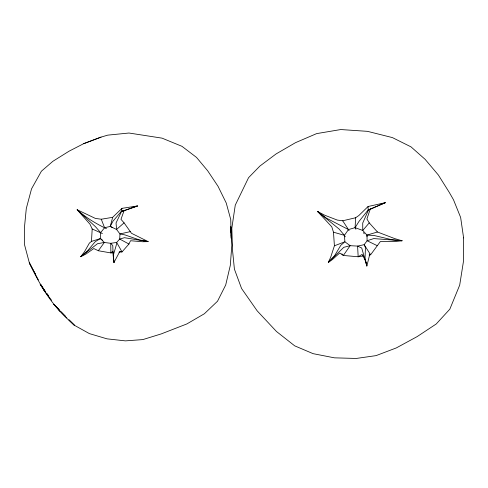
<?xml version="1.0" encoding="UTF-8"?>
<svg xmlns="http://www.w3.org/2000/svg" width="488" height="488" viewBox="0 0 488 488"><rect width="100%" height="100%" fill="white"/><g stroke="black" fill="none" stroke-linecap="round" stroke-linejoin="round"><path stroke-width="0.73" d="M124.056 210.731L120.969 219.338L124.068 222.839L131.473 233.276L148.181 241.627L124.507 237.699L119.706 239.047L116.669 242.438L110.721 243.311L104.328 242.469L100.388 238.559L100.656 232.648L104.566 227.707L110.239 226.45L112.283 227.396M114.033 261.129L113.972 262.465L119.847 251.411L122.024 251.906L128.942 244.03L130.528 240.73L142.551 241.737L148.181 241.627L139.336 239.889L124.916 234.899L119.969 233.941L116.565 229.464L110.239 226.45L112.661 217.325L121.951 208.352L137.531 205.954L121.445 211.676L116.052 222.955L116.565 229.464L124.068 222.839M355.917 229.262L355.105 227.664L355.606 217.758L358.857 215.519L368.068 206.509L385.294 202.697L368.458 210.06L362.73 223.053L362.749 230.44L366.988 235.106L367.025 236.582M113.118 252.729L110.898 252.93L98.338 250.747L93.806 248.557L85.705 254.193L80.66 256.749L84.339 252.021L89.383 243.079L91.469 241.407L92.189 228.976L89.993 224.193L77.135 209.724L95.392 218.423L101.284 219.228L112.661 217.325M110.239 226.45L112.911 221.278L121.164 211.566L121.951 208.352M370.343 208.852L366.915 218.929L369.251 222.876L377.444 231.989L394.847 238.65L402.106 240.767L394.798 241.548L380.353 241.56L370.605 254.785L369.141 255.017M355.606 217.758L342.704 220.789L337.269 220.07L324.776 215.251L317.615 211.517L331.785 226.822L333.481 232.19L334.408 245.787L330.681 257.261L328.296 262.44L332.426 259.543L339.721 253.01L343.357 255.45L358.174 256.779L363.292 255.956M377.242 245.684L367.104 240.755L366.988 235.106L373.979 235.466L391.565 239.645L402.106 240.767L373.753 238.577L367.104 240.755L364.17 244.677L357.594 246.092L350.146 245.69L344.9 241.798L344.418 235.332L348.469 229.573L355.105 227.664L358.954 221.473L368.172 209.956L385.294 202.697L380.231 204.35M98.338 250.747L104.328 242.469L97.484 243.726L80.66 256.749L87.376 251.015L95.27 241.658L100.388 238.559L102.779 240.401M369.251 222.876L362.749 230.44L355.105 227.664M121.445 211.676L123.007 210.487M231.068 234.673L231.208 238.272L230.739 219.508L226.225 202.977L218.057 186.349L207.674 170.782L196.524 157.423L181.987 146.333L162.059 138.147L128.972 133.023L107.732 135.139L101.059 137.11L83.619 143.698L69.064 151.189L52.869 161.308L41.395 171.209L31.531 188.868L26.297 208.522L24.4 227.914L24.546 244.805L29.353 262.861L38.363 279.953M101.059 137.11L83.619 143.698M334.408 245.787L344.9 241.798L340.813 245.287L334.536 255.797L328.296 262.44L343.772 247.331L350.146 245.69L343.357 255.45L341.868 253.839M121.164 211.566L137.531 205.954L132.492 207.254M91.469 241.407L100.388 238.559M366.988 235.106L377.444 231.989M130.266 231.641L119.969 233.941L119.706 239.047L128.942 244.03M119.054 252.18L122.024 251.906L116.669 242.438L116.223 245.379L113.35 255.078L113.972 262.465L113.118 255.114L112.777 245.555L110.721 243.311L110.898 252.93L112.826 251.289L113.429 254.181M333.481 232.19L344.418 235.332L345.297 236.814M92.189 228.976L102.413 233.563M349.048 230.659L348.469 229.573L326.307 218.087L317.615 211.517L339.056 229.012L344.418 235.332M106.463 228.707C95.935 223.65 85.809 217.599 77.135 209.724L95.502 226.743L100.656 232.648M66.832 317.938C50.014 302.999 38.912 282.93 29.353 262.861L35.41 274.067M68.997 320.036L74.402 325.289L89.389 333.609L107 338.843L125.422 340.874L142.85 339.593L161.247 333.908L186.855 323.94L204.344 313.772L217.526 301.212L225.706 284.98L230.305 265.399L231.831 245.098L230.769 226.743L231.013 233.227M59.054 309.673L53.765 304.286L66.978 318.438L74.402 325.289L69.113 319.902M61.171 311.826L65.404 316.132M363.353 232.605L364.274 233.782M51.545 300.254L44.67 291.208L40.156 284.229L45.512 291.562M57.053 307.495L59.804 311.112L57.572 308.056M46.854 293.392L48.641 295.838M342.704 220.789L348.469 229.573M40.962 284.589L44.67 291.208L42.889 287.914M365.683 261.111L362.114 254.382L358.174 256.779L357.594 246.092L361.724 248.026L366.854 266.033L369.837 254.016L370.605 254.785L364.17 244.677L365.457 247.599L365.042 258.054L366.854 266.033L365.847 261.812M101.284 219.228L104.566 227.707M368.068 206.509L368.172 209.956M463.6 237.906L463.399 261.757L459.696 285.114L449.832 309.166L436.235 323.977L417.179 336.592L396.305 347.932L376.065 355.624L356.228 358.454L334.433 357.838L313.119 353.666L294.709 345.852L276.47 331.492L257.182 310.856L241.59 288.536L234.405 269.12L232.538 250.332L231.812 228.28L235.265 205.143L248.569 177.675L259.921 166.042L276.116 153.915L295.551 142.648L316.633 133.614L340.783 129.546L367.513 131.345L392.401 137.592L411 146.857L425.097 159.32L438.358 175.015L449.192 192.266L453.48 199.738L460.641 217.459L463.6 237.906"/></g></svg>
